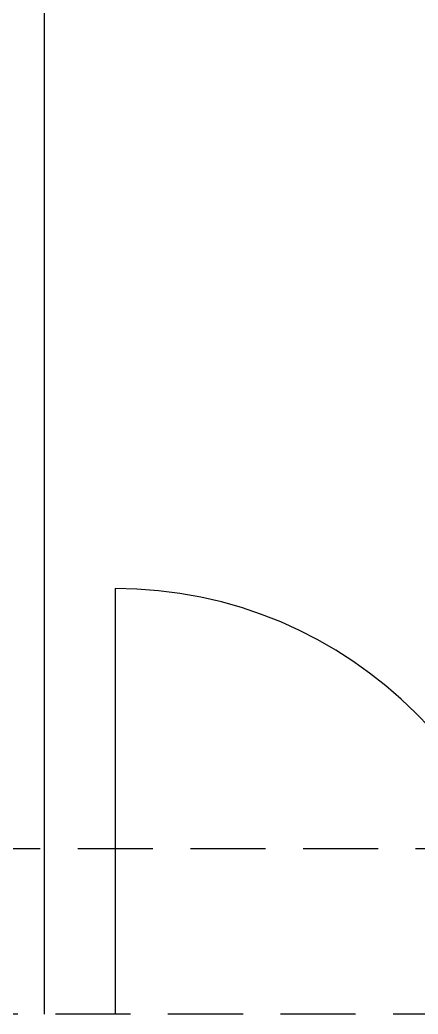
# Model space of a CAD drawing. Header units: millimetres. Extents: x 151130 to 215929, y 2134 to 34533.
# Drawn here: x 168929 to 169771, y 30183 to 32286 of the extents above; entities that cross this region are included whole.
import ezdxf

# ---------------------------------------------------------------- set-up
doc = ezdxf.new("R2010")
doc.units = ezdxf.units.MM
doc.linetypes.add('HIDDEN', pattern=[9.525, 6.35, -3.175])
doc.layers.add('MUEBLES', color=8, linetype='Continuous')

msp = doc.modelspace()

# ---------------------------------------------------------------- linework, layer by layer
at = {"layer": 'MUEBLES', "color": 6}
msp.add_line((169129.9, 31083.2), (169129.9, 30183.2), dxfattribs=at)
at = {"layer": 'MUEBLES', "linetype": 'HIDDEN', "ltscale": 25}
msp.add_line((175829.9, 30183.2), (151429.9, 30183.2), dxfattribs=at)
at = {"layer": 'MUEBLES', "color": 6}
msp.add_lwpolyline([(168979.9, 34183.2), (168979.9, 30183.2)], dxfattribs=at)
at = {"layer": 'MUEBLES', "linetype": 'HIDDEN', "ltscale": 25}
msp.add_lwpolyline([(151429.9, 30533.2), (173979.9, 30533.2)], dxfattribs=at)
at = {"layer": 'MUEBLES', "color": 6}
msp.add_arc((169129.9, 30183.2), 900, 0, 90, dxfattribs=at)

doc.saveas('drawing.dxf')
